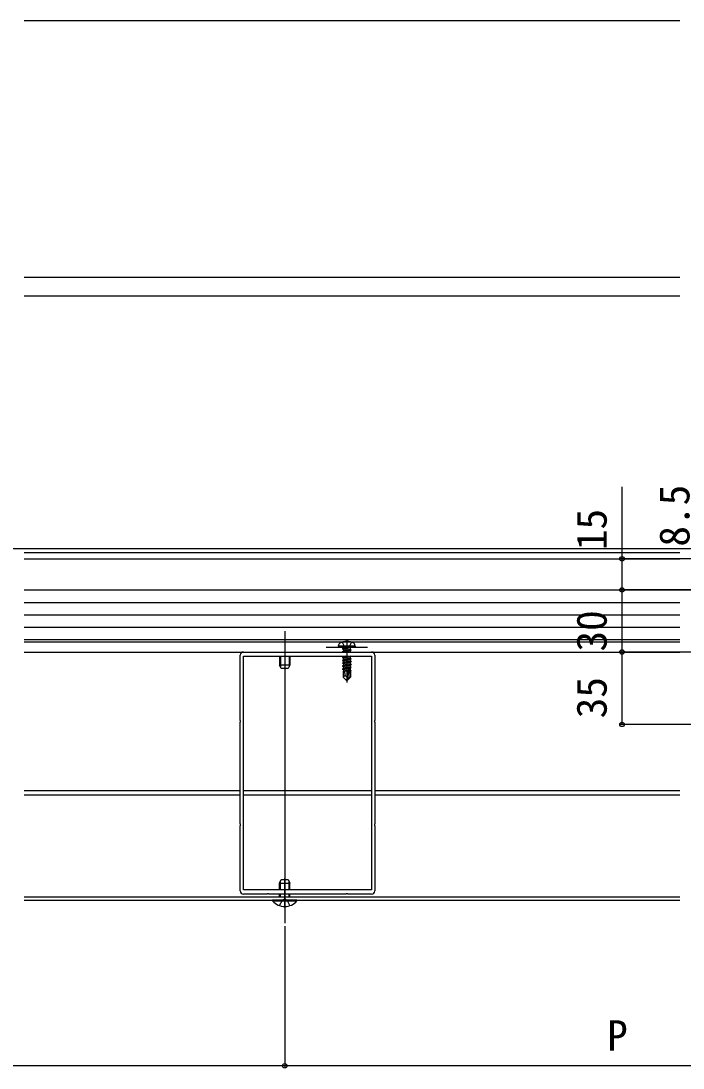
# Model space of a CAD drawing. Units: millimetres, scale not verified. Extents: x -875 to 875, y -1304 to 1296.
# Drawn here: x 216 to 536, y -1030 to -524 of the extents above; entities that cross this region are included whole.
import ezdxf
from ezdxf.enums import TextEntityAlignment as Align

# ---------------------------------------------------------------- set-up
doc = ezdxf.new("R2010")
doc.units = ezdxf.units.MM
doc.header["$LTSCALE"] = 8
for name, color, linetype in [('0-3_YKK_11', 7, 'Continuous'), ('0-4_YKK_12', 2, 'Continuous'), ('0-5_YKK_13', 4, 'Continuous'), ('0-6_YKK_D', 6, 'Continuous')]:
    doc.layers.add(name, color=color, linetype=linetype)
doc.styles.add('ＭＳ ゴシック', font='')
doc.styles.get('ＭＳ ゴシック').set_extended_font_data('MS Gothic')

msp = doc.modelspace()

# ---------------------------------------------------------------- linework, layer by layer
at = {"layer": '0-3_YKK_11'}
for points in [[(324, -828.701), (335.542, -828.701), (335.725, -828.821), (336.275, -828.821), (336.458, -828.701), (373.542, -828.701), (373.725, -828.821), (374.275, -828.821), (374.458, -828.701), (386, -828.701)], [(322.5, -944.201), (322.5, -912.66), (322.62, -912.476), (322.62, -911.926), (322.5, -911.743), (322.5, -862.66), (322.62, -862.476), (322.62, -861.926), (322.5, -861.743), (322.5, -830.201)], [(387.5, -830.201), (387.5, -861.743), (387.38, -861.926), (387.38, -862.476), (387.5, -862.66)], [(387.5, -862.66), (387.5, -911.743), (387.38, -911.926), (387.38, -912.476), (387.5, -912.66), (387.5, -944.201)], [(386, -945.701), (374.458, -945.701), (374.275, -945.581), (373.725, -945.581), (373.542, -945.701), (336.458, -945.701), (336.275, -945.581), (335.725, -945.581), (335.542, -945.701), (324, -945.701)]]:
    msp.add_lwpolyline(points, dxfattribs=at)
msp.add_lwpolyline([(386, -830.701), (386, -943.701), (324, -943.701), (324, -830.701)], close=True, dxfattribs=at)
for centre, start, end in [((324, -830.201), 90.00001, 179.99999), ((386, -830.201), 0.00001, 89.99999), ((324, -944.201), 180.00001, 269.99999), ((386, -944.201), 270.00001, 359.99999)]:
    msp.add_arc(centre, 1.5, start, end, dxfattribs=at)
at = {"layer": '0-4_YKK_12'}
for p, q in [((535, -523.7), (218, -523.7)), ((535, -647.7), (218, -647.7)), ((535, -656.7), (218, -656.7)), ((-784.5, -778.7), (840, -778.7)), ((535, -780.7), (218, -780.7)), ((218, -783.7), (535, -783.7)), ((218, -804.7), (535, -804.7)), ((344, -818.701), (344, -959.7)), ((218, -823.7), (535, -823.7)), ((218, -828.7), (535, -828.7)), ((218, -895.7), (322.5, -895.7)), ((324, -895.7), (386, -895.7)), ((387.5, -895.7), (535, -895.7)), ((218, -897.7), (322.5, -897.7)), ((324, -897.7), (386, -897.7)), ((387.5, -897.7), (535, -897.7)), ((218, -947.1), (535, -947.1)), ((218, -948.7), (535, -948.7))]:
    msp.add_line(p, q, dxfattribs=at)
at = {"layer": '0-5_YKK_13'}
for p, q in [((218, -798.7), (619, -798.7)), ((218, -804.7), (535, -804.7)), ((218, -810.7), (535, -810.7)), ((218, -816.7), (535, -816.7)), ((218, -822.7), (535, -822.7)), ((374, -822.503), (374, -843.403)), ((218, -828.7), (535, -828.7)), ((364, -826.403), (384, -826.403)), ((370, -825.903), (370.142, -825.1)), ((378, -825.903), (370, -825.903)), ((370, -825.903), (370.088, -826.403)), ((377.912, -826.403), (370.088, -826.403)), ((371.9, -827.053), (375.5, -826.453)), ((375.5, -826.553), (371.9, -827.153)), ((371.9, -827.053), (372.45, -826.735)), ((371.9, -827.053), (371.9, -827.153)), ((371.9, -827.053), (371.9, -827.153)), ((371.9, -827.153), (372.45, -827.47)), ((371.9, -828.453), (376.1, -827.753)), ((376.1, -827.853), (371.9, -828.553)), ((371.9, -828.453), (372.45, -828.135)), ((371.9, -828.453), (371.9, -828.553)), ((371.9, -828.553), (372.16, -828.703)), ((375.5, -826.453), (372.45, -826.735)), ((372.45, -827.47), (375.5, -826.553)), ((372.45, -826.603), (372.45, -826.735)), ((375.55, -827.435), (372.45, -828.135)), ((372.45, -827.47), (372.45, -828.135)), ((375.55, -828.17), (373.192, -828.703)), ((375.5, -826.453), (375.5, -826.553)), ((375.55, -826.603), (375.55, -827.435)), ((376.1, -827.753), (375.55, -827.435)), ((376.1, -827.853), (375.55, -828.17)), ((375.55, -828.17), (375.55, -828.703)), ((376.1, -827.753), (376.1, -827.853)), ((378, -825.903), (377.859, -825.1)), ((378, -825.903), (377.912, -826.403)), ((341.5, -830.701), (341.5, -835)), ((346.5, -835), (341.5, -835)), ((342.3, -836.7), (341.5, -835)), ((341.933, -830.701), (341.933, -835.92)), ((346.5, -835), (345.7, -836.7)), ((346.067, -830.701), (346.067, -835.92)), ((346.5, -830.701), (346.5, -835)), ((375.8, -830.703), (371.9, -831.353)), ((371.9, -831.253), (375.2, -830.703)), ((371.9, -831.253), (372.45, -830.935)), ((371.9, -831.253), (371.9, -831.353)), ((371.9, -831.353), (372.45, -831.67)), ((371.9, -832.653), (376.1, -831.953)), ((376.1, -832.053), (371.9, -832.753)), ((371.9, -832.653), (372.45, -832.335)), ((371.9, -832.653), (371.9, -832.753)), ((371.9, -832.753), (372.45, -833.07)), ((371.9, -834.053), (376.1, -833.353)), ((376.1, -833.453), (371.9, -834.153)), ((371.9, -834.053), (372.45, -833.735)), ((371.9, -834.053), (371.9, -834.153)), ((371.9, -834.153), (372.45, -834.47)), ((371.9, -835.453), (376.1, -834.753)), ((376.1, -834.853), (371.9, -835.553)), ((373.479, -830.703), (372.45, -830.935)), ((372.45, -830.703), (372.45, -830.935)), ((375.55, -831.635), (372.45, -832.335)), ((372.45, -831.67), (372.45, -832.335)), ((375.55, -833.035), (372.45, -833.735)), ((372.45, -833.07), (372.45, -833.735)), ((375.55, -834.435), (372.45, -835.135)), ((372.45, -834.47), (372.45, -835.135)), ((375.55, -830.97), (375.55, -831.635)), ((376.1, -831.953), (375.55, -831.635)), ((375.55, -832.37), (375.55, -833.035)), ((376.1, -833.353), (375.55, -833.035)), ((375.55, -833.77), (375.55, -834.435)), ((376.1, -834.753), (375.55, -834.435)), ((376.1, -831.953), (376.1, -832.053)), ((376.1, -833.353), (376.1, -833.453)), ((376.1, -834.753), (376.1, -834.853)), ((345.7, -836.7), (342.3, -836.7)), ((371.9, -835.453), (372.45, -835.135)), ((371.9, -835.453), (371.9, -835.553)), ((371.9, -835.553), (372.45, -835.87)), ((371.9, -836.853), (374.926, -836.349)), ((374.898, -836.453), (371.9, -836.953)), ((371.9, -836.853), (372.45, -836.535)), ((371.9, -836.853), (371.9, -836.953)), ((371.9, -836.953), (372.45, -837.27)), ((372.3, -838.003), (372.45, -837.935)), ((372.3, -838.003), (372.3, -840.853)), ((374.576, -838.003), (372.3, -838.003)), ((373.257, -840.05), (372.3, -840.853)), ((375.55, -835.835), (372.45, -836.535)), ((372.45, -835.87), (372.45, -836.535)), ((374.84, -836.731), (372.45, -837.27)), ((372.45, -837.27), (372.45, -837.935)), ((374.695, -837.428), (372.45, -837.935)), ((374.635, -837.72), (372.917, -838.003)), ((374.91, -836.396), (374, -840.781)), ((375.332, -836.28), (374.15, -841.979)), ((374.58, -837.987), (374.496, -838.003)), ((375.332, -836.281), (376.1, -836.153)), ((376.1, -836.253), (375.387, -836.372)), ((375.55, -837.235), (375.397, -837.27)), ((375.4, -836.451), (375.4, -840.729)), ((376, -837.495), (375.4, -837.594)), ((376, -837.711), (375.4, -837.827)), ((375.7, -838.003), (375.4, -838.003)), ((375.55, -835.17), (375.55, -835.835)), ((376.1, -836.153), (375.55, -835.835)), ((375.55, -836.57), (375.55, -837.235)), ((376, -837.495), (375.55, -837.235)), ((376, -837.711), (375.7, -837.884)), ((375.7, -837.884), (375.7, -840.853)), ((376, -837.495), (376, -837.711)), ((376.1, -836.153), (376.1, -836.253)), ((373.85, -842.403), (372.3, -840.853)), ((374, -840.781), (373.85, -842.403)), ((373.85, -842.403), (374.15, -842.403)), ((374, -840.781), (374, -842.403)), ((375.4, -840.729), (374.15, -841.979)), ((374.15, -842.403), (375.7, -840.853)), ((374.15, -841.979), (374.15, -842.403)), ((375.7, -840.853), (375.4, -840.729)), ((341.5, -940.4), (342.3, -938.7)), ((341.5, -943.701), (341.5, -940.4)), ((341.5, -940.4), (346.5, -940.4)), ((341.933, -943.701), (341.933, -939.48)), ((342.3, -938.7), (345.7, -938.7)), ((344, -952.2), (344, -938.2)), ((345.7, -938.7), (346.5, -940.4)), ((346.067, -943.701), (346.067, -939.48)), ((346.5, -943.701), (346.5, -940.4)), ((341.5, -947.1), (341.5, -945.701)), ((341.933, -947.1), (341.933, -945.701)), ((346.067, -947.1), (346.067, -945.701)), ((346.5, -947.1), (346.5, -945.701)), ((349.9, -948.7), (338.1, -948.7)), ((338.1, -948.948), (338.1, -948.7)), ((338.1, -948.948), (349.9, -948.948)), ((341.5, -951.283), (342.855, -948.565)), ((344, -947.956), (342.855, -948.565)), ((344, -947.956), (345.145, -948.565)), ((346.5, -951.283), (345.145, -948.565)), ((349.9, -948.948), (349.9, -948.7))]:
    msp.add_line(p, q, dxfattribs=at)
for points in [[(371.7, -823.923), (372.855, -826.24), (374, -826.849)], [(376.3, -823.923), (375.145, -826.24), (374, -826.849)], [(376.013, -830.703), (375.55, -830.97), (372.45, -831.67)], [(376.1, -832.053), (375.55, -832.37), (372.45, -833.07)], [(376.1, -833.453), (375.55, -833.77), (372.45, -834.47)], [(376.1, -834.853), (375.55, -835.17), (372.45, -835.87)], [(374, -840.781), (373.257, -840.05), (373.1, -838.003)], [(376.1, -836.253), (375.55, -836.57), (375.4, -836.604)]]:
    msp.add_lwpolyline(points, dxfattribs=at)
for centre, radius, start, end in [((371.028, -825.257), 0.9, 122.05588, 170), ((374, -830.003), 6.5, 57.94412, 122.05588), ((376.972, -825.257), 0.9, 10, 57.94412), ((372.25, -826.603), 0.2, 0, 90), ((375.75, -826.603), 0.2, 90, 180), ((375.152, -836.451), 0.248, 0, 167.19096), ((344, -944), 7.7, 219.98312, 320.01688)]:
    msp.add_arc(centre, radius, start, end, dxfattribs=at)
at = {"layer": '0-6_YKK_D'}
for p, q in [((632.818, -783.7), (506, -783.7)), ((618, -798.7), (506, -798.7)), ((618, -798.7), (506, -798.7)), ((507, -828.7), (507, -798.7)), ((579, -828.7), (506, -828.7)), ((618, -828.7), (506, -828.7)), ((507, -863.7), (507, -828.7)), ((588.3, -863.7), (506, -863.7)), ((344, -961.2), (344, -1029.7)), ((344, -961.2), (344, -1029.7)), ((344, -1028.7), (14, -1028.7)), ((674, -1028.7), (344, -1028.7))]:
    msp.add_line(p, q, dxfattribs=at)
msp.add_lwpolyline([(507, -798.7), (507, -783.7), (507, -748.855)], dxfattribs=at)
for centre in [(507, -783.7), (507, -798.7), (507, -798.7), (507, -828.7), (507, -828.7), (507, -863.7), (344, -1028.7), (344, -1028.7)]:
    msp.add_circle(centre, 1.075, dxfattribs=at)

# ---------------------------------------------------------------- texts
at = {"layer": '0-6_YKK_D', "style": 'ＭＳ ゴシック'}
for s, p in [('8.5', (544, -777.764)), ('15', (504, -779.468)), ('30', (504, -828.473)), ('35', (504, -860.745))]:
    msp.add_text(s, height=14.66, rotation=90, dxfattribs=at).set_placement(p, align=Align.BOTTOM_LEFT)
msp.add_text('P', height=14.66, dxfattribs=at).set_placement((499.795, -1025.7), align=Align.BOTTOM_LEFT)

doc.saveas('drawing.dxf')
